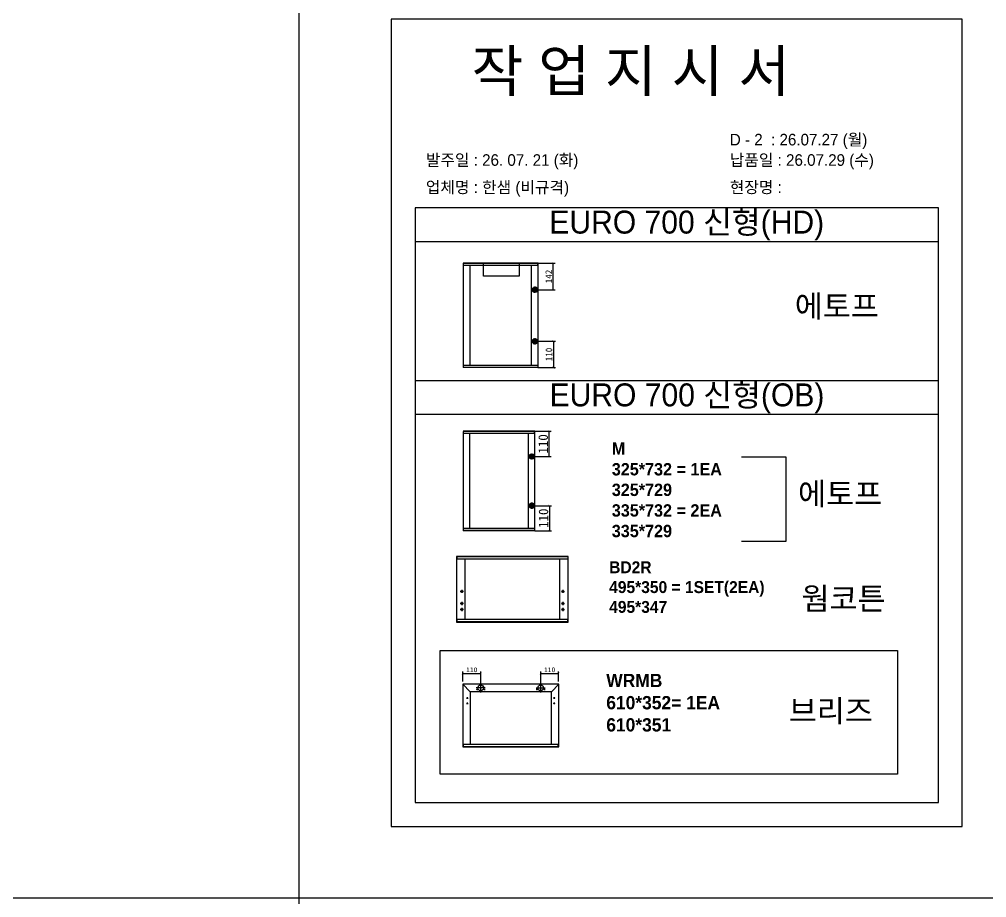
# Model space of a CAD drawing. Header units: millimetres. Extents: x -44117 to 256353, y -2095463 to 65325.
# Drawn here: x 108829 to 113917, y -1141403 to -1136780 of the extents above; entities that cross this region are included whole.
import ezdxf

# ---------------------------------------------------------------- set-up
doc = ezdxf.new("R2010")
doc.units = ezdxf.units.MM
doc.header["$LTSCALE"] = 10
doc.layers.add('Layer1', color=7, linetype='Continuous', lineweight=70)
doc.styles.add('MtX_Gulim', font='')
doc.styles.get('MtX_Gulim').set_extended_font_data('Gulim', bold=True)
doc.dimstyles.new('ISO-25', dxfattribs={"dimtxt": 2.5, "dimasz": 2.5, "dimexe": 1, "dimexo": 1, "dimtad": 1, "dimtxsty": 'Standard', "dimblk": 'ARCHTICK', "dimcen": 2.5, "dimadec": 0, "dimazin": 0, "dimtfac": 1, "dimtmove": 0, "dimatfit": 3, "dimfxl": 0, "dimarcsym": 0})

# ---------------------------------------------------------------- blocks, each defined once
blk = doc.blocks.new('_ArchTick')
at = {"color": 0, "linetype": 'ByBlock', "const_width": 0.15}
blk.add_lwpolyline([(-0.5, -0.5), (0.5, 0.5)], dxfattribs=at)
blk = doc.blocks.new('*D7997')
at = {"color": 0, "lineweight": -2}
for p, q in [((111556.1439389782, -1138064.046359742), (111646.8138333236, -1138064.046359742)), ((111636.8138333236, -1138203.57238551), (111636.8138333236, -1138064.046359742)), ((111556.1439389782, -1138203.57238551), (111646.8138333236, -1138203.57238551))]:
    blk.add_line(p, q, dxfattribs=at)
at = {"layer": 'Defpoints', "color": 0}
for p in [(111541.1439389782, -1138064.046359742), (111636.8138333236, -1138064.046359742), (111541.1439389782, -1138203.57238551)]:
    blk.add_point(p, dxfattribs=at)
at = {"color": 0, "lineweight": -2, "xscale": 10, "yscale": 10, "zscale": 10}
for p, rotation in [((111636.8138333236, -1138064.046359742), 90), ((111636.8138333236, -1138203.57238551), 270)]:
    blk.add_blockref('_ArchTick', p, dxfattribs=dict(at, rotation=rotation))
at = {"color": 0, "insert": (111613.0638333236, -1138133.809372626), "char_height": 25, "attachment_point": 5, "rotation": 90}
blk.add_mtext('{\\H1.4x;142}', dxfattribs=at)
blk = doc.blocks.new('*D7998')
at = {"color": 0, "lineweight": -2}
for p, q in [((111556.1439389782, -1138474.852828945), (111648.3439969132, -1138474.852828945)), ((111638.3439969132, -1138474.852828945), (111638.3439969132, -1138613.50571697)), ((111556.1439389782, -1138613.50571697), (111648.3439969132, -1138613.50571697))]:
    blk.add_line(p, q, dxfattribs=at)
at = {"layer": 'Defpoints', "color": 0}
for p in [(111541.1439389782, -1138474.852828945), (111541.1439389782, -1138613.50571697), (111638.3439969132, -1138613.50571697)]:
    blk.add_point(p, dxfattribs=at)
at = {"color": 0, "lineweight": -2, "xscale": 10, "yscale": 10, "zscale": 10}
for p, rotation in [((111638.3439969132, -1138474.852828945), 90), ((111638.3439969132, -1138613.50571697), 270)]:
    blk.add_blockref('_ArchTick', p, dxfattribs=dict(at, rotation=rotation))
at = {"color": 0, "insert": (111614.5939969132, -1138544.179272958), "char_height": 25, "attachment_point": 5, "rotation": 90}
blk.add_mtext('{\\H1.4x;110}', dxfattribs=at)
blk = doc.blocks.new('*D7999')
at = {"color": 0, "lineweight": -2}
for p, q in [((111539.5801333791, -1138948.421042182), (111625.7677340048, -1138948.421042182)), ((111615.7677340048, -1139081.410041508), (111615.7677340048, -1138948.421042182)), ((111539.5801333791, -1139081.410041508), (111625.7677340048, -1139081.410041508))]:
    blk.add_line(p, q, dxfattribs=at)
at = {"layer": 'Defpoints', "color": 0}
for p in [(111524.5801333791, -1138948.421042182), (111615.7677340048, -1138948.421042182), (111524.5801333791, -1139081.410041508)]:
    blk.add_point(p, dxfattribs=at)
at = {"color": 0, "lineweight": -2, "xscale": 10, "yscale": 10, "zscale": 10}
for p, rotation in [((111615.7677340048, -1138948.421042182), 90), ((111615.7677340048, -1139081.410041508), 270)]:
    blk.add_blockref('_ArchTick', p, dxfattribs=dict(at, rotation=rotation))
at = {"color": 0, "insert": (111584.5177340048, -1139014.915541845), "char_height": 25, "attachment_point": 5, "rotation": 90}
blk.add_mtext('{\\H2x;110}', dxfattribs=at)
blk = doc.blocks.new('*D8000')
at = {"color": 0, "lineweight": -2}
for p, q in [((111539.5801333791, -1139339.98054483), (111627.2262068845, -1139339.98054483)), ((111617.2262068845, -1139339.98054483), (111617.2262068845, -1139472.137314369)), ((111539.5801333791, -1139472.137314369), (111627.2262068845, -1139472.137314369))]:
    blk.add_line(p, q, dxfattribs=at)
at = {"layer": 'Defpoints', "color": 0}
for p in [(111524.5801333791, -1139339.98054483), (111524.5801333791, -1139472.137314369), (111617.2262068845, -1139472.137314369)]:
    blk.add_point(p, dxfattribs=at)
at = {"color": 0, "lineweight": -2, "xscale": 10, "yscale": 10, "zscale": 10}
for p, rotation in [((111617.2262068845, -1139339.98054483), 90), ((111617.2262068845, -1139472.137314369), 270)]:
    blk.add_blockref('_ArchTick', p, dxfattribs=dict(at, rotation=rotation))
at = {"color": 0, "insert": (111585.9762068845, -1139406.058929599), "char_height": 25, "attachment_point": 5, "rotation": 90}
blk.add_mtext('{\\H2x;110}', dxfattribs=at)
blk = doc.blocks.new('*D8001')
at = {"color": 0, "lineweight": -2}
for p, q in [((111161.3381919283, -1140265.278398396), (111161.3381919283, -1140212.385255969)), ((111161.3381919283, -1140222.385255969), (111255.7098641983, -1140222.385255969)), ((111255.7098641983, -1140283.892991471), (111255.7098641983, -1140212.385255969))]:
    blk.add_line(p, q, dxfattribs=at)
at = {"layer": 'Defpoints', "color": 0}
for p in [(111255.7098641983, -1140222.385255969), (111161.3381919283, -1140280.278398396), (111255.7098641983, -1140298.892991471)]:
    blk.add_point(p, dxfattribs=at)
at = {"color": 0, "lineweight": -2, "xscale": 10, "yscale": 10, "zscale": 10, "rotation": 180}
blk.add_blockref('_ArchTick', (111161.3381919283, -1140222.385255969), dxfattribs=at)
at = {"color": 0, "lineweight": -2, "xscale": 10, "yscale": 10, "zscale": 10}
blk.add_blockref('_ArchTick', (111255.7098641983, -1140222.385255969), dxfattribs=at)
at = {"color": 0, "insert": (111208.5240280633, -1140203.635255969), "char_height": 25, "attachment_point": 5}
blk.add_mtext('110', dxfattribs=at)
blk = doc.blocks.new('*D8002')
at = {"color": 0, "lineweight": -2}
for p, q in [((111570.9884913453, -1140283.892991471), (111570.9884913453, -1140212.385255969)), ((111570.9884913453, -1140222.385255969), (111665.3601492663, -1140222.385255969)), ((111665.3601492663, -1140265.278398396), (111665.3601492663, -1140212.385255969))]:
    blk.add_line(p, q, dxfattribs=at)
at = {"layer": 'Defpoints', "color": 0}
for p in [(111665.3601492663, -1140222.385255969), (111570.9884913453, -1140298.892991471), (111665.3601492663, -1140280.278398396)]:
    blk.add_point(p, dxfattribs=at)
at = {"color": 0, "lineweight": -2, "xscale": 10, "yscale": 10, "zscale": 10, "rotation": 180}
blk.add_blockref('_ArchTick', (111570.9884913453, -1140222.385255969), dxfattribs=at)
at = {"color": 0, "lineweight": -2, "xscale": 10, "yscale": 10, "zscale": 10}
blk.add_blockref('_ArchTick', (111665.3601492663, -1140222.385255969), dxfattribs=at)
at = {"color": 0, "insert": (111618.1743203058, -1140203.635255969), "char_height": 25, "attachment_point": 5}
blk.add_mtext('110', dxfattribs=at)

msp = doc.modelspace()

# ---------------------------------------------------------------- linework, layer by layer
for p, q in [((113663.3245638531, -1137772.754245163), (110910.443543778, -1137772.754245163)), ((113663.3245638531, -1137951.512752961), (110910.443543778, -1137951.512752961)), ((111162.6247732616, -1138064.441086282), (111162.6247732616, -1138613.110977347)), ((111558.2160800863, -1138065.151594055), (111162.6247732616, -1138065.151594055)), ((111557.821353546, -1138064.046359742), (111163.0194998019, -1138064.046359742)), ((111556.2424473846, -1138075.888155952), (111556.2424473846, -1138064.046359742)), ((111558.2160800863, -1138613.110977347), (111558.2160800863, -1138064.441086282)), ((111558.2160800863, -1138075.888155952), (111162.6247732616, -1138075.888155952)), ((111197.7554353513, -1138075.098702871), (111197.7554353513, -1138601.66392076)), ((111522.6906914562, -1138601.66392076), (111522.6906914562, -1138075.888155952)), ((111558.2160800863, -1138601.66392076), (111162.6247732616, -1138601.66392076)), ((111558.2160800863, -1138612.400482658), (111162.6247732616, -1138612.400482658)), ((111557.821353546, -1138613.50571697), (111163.0194998019, -1138613.50571697)), ((111164.5984059632, -1138613.50571697), (111164.5984059632, -1138601.66392076)), ((111556.2424473846, -1138601.66392076), (111556.2424473846, -1138613.50571697)), ((113664.5413977613, -1138682.09964065), (110911.6603776862, -1138682.09964065)), ((113664.5413977613, -1138860.858148447), (110911.6603776862, -1138860.858148447)), ((111163.7952203327, -1138948.797275128), (111163.7952203327, -1139471.761068953)), ((111540.8524162727, -1138949.474494429), (111163.7952203327, -1138949.474494429)), ((111540.8524162727, -1138959.708030538), (111163.7952203327, -1138959.708030538)), ((111540.4761833275, -1138948.421042182), (111164.1714532778, -1138948.421042182)), ((111197.2799524553, -1138958.955564648), (111197.2799524553, -1139460.850326013)), ((111506.9914512048, -1139460.850326013), (111506.9914512048, -1138959.708030538)), ((111538.9712515467, -1138959.708030538), (111538.9712515467, -1138948.421042182)), ((111540.8524162727, -1139471.761068953), (111540.8524162727, -1138948.797275128)), ((111540.8524162727, -1139460.850326013), (111163.7952203327, -1139460.850326013)), ((111540.8524162727, -1139471.083862122), (111163.7952203327, -1139471.083862122)), ((111540.4761833275, -1139472.137314369), (111164.1714532778, -1139472.137314369)), ((111165.6763850586, -1139472.137314369), (111165.6763850586, -1139460.850326013)), ((111538.9712515467, -1139460.850326013), (111538.9712515467, -1139472.137314369)), ((111127.9469657034, -1139607.972467914), (111127.9469657034, -1139952.937837923)), ((111716.068441793, -1139608.862063424), (111127.9469657034, -1139608.862063424)), ((111716.068441793, -1139622.30484002), (111127.9469657034, -1139622.30484002)), ((111715.5742220652, -1139607.478248187), (111128.4411854312, -1139607.478248187)), ((111130.4180643424, -1139607.478248187), (111130.4180643424, -1139622.30484002)), ((111172.4267412059, -1139622.30484002), (111172.4267412059, -1139938.605465817)), ((111671.5886662904, -1139938.605465817), (111671.5886662904, -1139622.30484002)), ((111713.597343154, -1139607.478248187), (111713.597343154, -1139622.30484002)), ((111716.068441793, -1139952.937837923), (111716.068441793, -1139607.972467914)), ((111164.2721156971, -1139791.327984678), (111147.9628646795, -1139791.327984678)), ((111156.1174901883, -1139783.173356691), (111156.1174901883, -1139799.482607709)), ((111679.7432917992, -1139791.327984678), (111696.0525428168, -1139791.327984678)), ((111687.897917308, -1139783.173356691), (111687.897917308, -1139799.482607709)), ((111156.1174901883, -1139846.433481851), (111156.1174901883, -1139862.742732868)), ((111687.897917308, -1139846.433481851), (111687.897917308, -1139862.742732868)), ((111164.2721156971, -1139854.588109837), (111147.9628646795, -1139854.588109837)), ((111164.2721156971, -1139886.218174669), (111147.9628646795, -1139886.218174669)), ((111156.1174901883, -1139878.063546683), (111156.1174901883, -1139894.3727977)), ((111679.7432917992, -1139854.588109837), (111696.0525428168, -1139854.588109837)), ((111679.7432917992, -1139886.218174669), (111696.0525428168, -1139886.218174669)), ((111687.897917308, -1139878.063546683), (111687.897917308, -1139894.3727977)), ((111716.068441793, -1139938.605465817), (111127.9469657034, -1139938.605465817)), ((111130.4180643424, -1139938.605465817), (111130.4180643424, -1139953.432057651)), ((111713.597343154, -1139953.432057651), (111713.597343154, -1139938.605465817)), ((111716.068441793, -1139952.048242413), (111127.9469657034, -1139952.048242413)), ((111128.4411854312, -1139953.432057651), (111715.5742220652, -1139953.432057651)), ((111160.9052944149, -1140280.278398396), (111160.9052944149, -1140608.414713552)), ((111199.4331731074, -1140318.806277088), (111161.032087161, -1140279.972293628)), ((111665.3601492663, -1140279.845500882), (111161.3381919283, -1140279.845500882)), ((111279.3223876483, -1140298.892991471), (111232.0973407484, -1140298.892991471)), ((111236.2294708938, -1140304.087761633), (111236.2294708938, -1140311.014121847)), ((111255.7098570238, -1140322.505514921), (111255.7098570238, -1140275.280468021)), ((111275.1902470998, -1140304.087761633), (111275.1902470998, -1140311.014121847)), ((111547.3759678953, -1140298.892991471), (111594.6010147952, -1140298.892991471)), ((111551.5081123899, -1140304.087761633), (111551.5081123899, -1140311.014121847)), ((111570.9884985198, -1140322.505514921), (111570.9884985198, -1140275.280468021)), ((111590.4688885958, -1140304.087761633), (111590.4688885958, -1140311.014121847)), ((111627.2651680871, -1140318.806277088), (111665.6662540335, -1140279.972293628)), ((111665.7930467796, -1140608.414713552), (111665.7930467796, -1140280.278398396)), ((111180.3856896924, -1140352.572284448), (111189.0436399603, -1140352.572284448)), ((111184.7146648263, -1140348.243307999), (111184.7146648263, -1140356.901258267)), ((111199.4331731074, -1140318.806277088), (111199.4331731074, -1140596.72648069)), ((111627.2651680871, -1140318.806277088), (111199.4331731074, -1140318.806277088)), ((111239.692651001, -1140307.550941739), (111232.7662907866, -1140307.550941739)), ((111278.6534272069, -1140307.550941739), (111271.7270669925, -1140307.550941739)), ((111554.9712924971, -1140307.550941739), (111548.0449322826, -1140307.550941739)), ((111593.932068703, -1140307.550941739), (111587.0057084886, -1140307.550941739)), ((111627.2651680871, -1140595.860685663), (111627.2651680871, -1140318.806277088)), ((111646.3126658513, -1140352.572284448), (111637.6547155833, -1140352.572284448)), ((111641.9836907172, -1140348.243307999), (111641.9836907172, -1140356.901258267)), ((111180.3856896924, -1140380.277723991), (111189.0436399603, -1140380.277723991)), ((111184.7146648263, -1140375.948747541), (111184.7146648263, -1140384.606697809)), ((111646.3126658513, -1140380.277723991), (111637.6547155833, -1140380.277723991)), ((111641.9836907172, -1140375.948747541), (111641.9836907172, -1140384.606697809)), ((111160.9052944149, -1140595.860685663), (111665.7930467796, -1140595.860685663)), ((111160.9052944149, -1140607.635498028), (111665.3601492663, -1140607.635498028)), ((111161.3381919283, -1140608.847611065), (111665.3601492663, -1140608.847611065)), ((111163.0697819819, -1140595.860685663), (111163.0697819819, -1140608.847611065)), ((111663.6285592127, -1140608.847611065), (111663.6285592127, -1140595.860685663))]:
    msp.add_line(p, q)
at = {"color": 1}
msp.add_line((104196.7372060149, -1141402.933814096), (196465.8840699345, -1141402.933814096), dxfattribs=at)
for p in [(110300.4966922844, 21924.93660311533), (110300.4966922844, 14161.07811343895), (110300.4966922844, 18584.38996922089), (110300.4966922844, 10820.53147954452), (110300.4966922844, 18627.87120828997), (110300.4966922844, 10864.01271861359), (110300.4966922844, 15287.32457439553), (110300.4966922844, 7523.466084719155), (110300.4966922844, 3746.751151440185), (110300.4966922844, 21924.93660311533), (110300.4966922844, 14161.07811343895), (110300.4966922844, 18584.38996922089), (110300.4966922844, 10820.53147954452), (110300.4966922844, 18627.87120828997), (110300.4966922844, 10864.01271861359), (110300.4966922844, 15287.32457439553), (110300.4966922844, 7523.466084719155), (110300.4966922844, 3746.751151440185), (110300.4966922844, 21924.93660311533), (110300.4966922844, 14161.07811343895), (110300.4966922844, 18584.38996922089), (110300.4966922844, 10820.53147954452), (110300.4966922844, 18627.87120828997), (110300.4966922844, 10864.01271861359), (110300.4966922844, 15287.32457439553), (110300.4966922844, 7523.466084719155), (110300.4966922844, 3746.751151440185), (110300.4966922844, 21924.93660311533), (110300.4966922844, 14161.07811343895), (110300.4966922844, 18584.38996922089), (110300.4966922844, 10820.53147954452), (110300.4966922844, 18627.87120828997), (110300.4966922844, 10864.01271861359), (110300.4966922844, 15287.32457439553), (110300.4966922844, 7523.466084719155), (110300.4966922844, 3746.751151440185), (110300.4966922844, 21924.93660311533), (110300.4966922844, 14161.07811343895), (110300.4966922844, 18584.38996922089), (110300.4966922844, 10820.53147954452), (110300.4966922844, 18627.87120828997), (110300.4966922844, 10864.01271861359), (110300.4966922844, 15287.32457439553), (110300.4966922844, 7523.466084719155), (110300.4966922844, 3746.751151440185), (110300.4966922844, 21924.93660311533), (110300.4966922844, 14161.07811343895), (110300.4966922844, 18584.38996922089), (110300.4966922844, 10820.53147954452), (110300.4966922844, 18627.87120828997), (110300.4966922844, 10864.01271861359), (110300.4966922844, 15287.32457439553), (110300.4966922844, 7523.466084719155), (110300.4966922844, 3746.751151440185), (110300.4966922844, 21924.93660311533), (110300.4966922844, 14161.07811343895), (110300.4966922844, 18584.38996922089), (110300.4966922844, 10820.53147954452), (110300.4966922844, 18627.87120828997), (110300.4966922844, 10864.01271861359), (110300.4966922844, 15287.32457439553), (110300.4966922844, 7523.466084719155), (110300.4966922844, 3746.751151440185), (110300.4966922844, 21924.93660311533), (110300.4966922844, 14161.07811343895), (110300.4966922844, 18584.38996922089), (110300.4966922844, 10820.53147954452), (110300.4966922844, 18627.87120828997), (110300.4966922844, 10864.01271861359), (110300.4966922844, 15287.32457439553), (110300.4966922844, 7523.466084719155), (110300.4966922844, 3746.751151440185), (110300.4966922844, 21924.93660311533), (110300.4966922844, 14161.07811343895), (110300.4966922844, 18584.38996922089), (110300.4966922844, 10820.53147954452), (110300.4966922844, 18627.87120828997), (110300.4966922844, 10864.01271861359), (110300.4966922844, 15287.32457439553), (110300.4966922844, 7523.466084719155), (110300.4966922844, 3746.751151440185), (110300.4966922844, 21924.93660311533), (110300.4966922844, 14161.07811343895), (110300.4966922844, 18584.38996922089), (110300.4966922844, 10820.53147954452), (110300.4966922844, 18627.87120828997), (110300.4966922844, 10864.01271861359), (110300.4966922844, 15287.32457439553), (110300.4966922844, 7523.466084719155), (110300.4966922844, 3746.751151440185), (110300.4966922844, 12702.87181973182), (110300.4966922844, 4939.013330055444), (110300.4966922844, 9362.325185837384), (110300.4966922844, 1598.466696161006), (110300.4966922844, 9405.806424906463), (110300.4966922844, 1641.947935230084), (110300.4966922844, 6065.259791012024), (110300.4966922844, -1698.598698664355), (110300.4966922844, -5475.313631943325), (110300.4966922844, 12702.87181973182), (110300.4966922844, 4939.013330055444), (110300.4966922844, 9362.325185837384), (110300.4966922844, 1598.466696161006), (110300.4966922844, 9405.806424906463), (110300.4966922844, 1641.947935230084), (110300.4966922844, 6065.259791012024), (110300.4966922844, -1698.598698664355), (110300.4966922844, -5475.313631943325), (110300.4966922844, 12702.87181973182), (110300.4966922844, 4939.013330055444), (110300.4966922844, 9362.325185837384), (110300.4966922844, 1598.466696161006), (110300.4966922844, 9405.806424906463), (110300.4966922844, 1641.947935230084), (110300.4966922844, 6065.259791012024), (110300.4966922844, -1698.598698664355), (110300.4966922844, -5475.313631943325), (110300.4966922844, 12702.87181973182), (110300.4966922844, 4939.013330055444), (110300.4966922844, 9362.325185837384), (110300.4966922844, 1598.466696161006), (110300.4966922844, 9405.806424906463), (110300.4966922844, 1641.947935230084), (110300.4966922844, 6065.259791012024), (110300.4966922844, -1698.598698664355), (110300.4966922844, -5475.313631943325), (110300.4966922844, 12702.87181973182), (110300.4966922844, 4939.013330055444), (110300.4966922844, 9362.325185837384), (110300.4966922844, 1598.466696161006), (110300.4966922844, 9405.806424906463), (110300.4966922844, 1641.947935230084), (110300.4966922844, 6065.259791012024), (110300.4966922844, -1698.598698664355), (110300.4966922844, -5475.313631943325)]:
    msp.add_xline(p, (0, 1), dxfattribs=at)
for points in [[(110785.31258832, -1141027.643278695), (113788.4555193111, -1141027.643278695), (113788.4555193111, -1136780.341133436), (110785.31258832, -1136780.341133436)], [(111041.7777941078, -1140101.579709542), (113448.1448037536, -1140101.579709542), (113448.1448037536, -1140752.714312152), (111041.7777941078, -1140752.714312152)]]:
    msp.add_lwpolyline(points, close=True)
for points in [[(110910.443543778, -1137772.754245163), (110910.443543778, -1140902.512323237), (113663.3245638531, -1140902.512323237), (113663.3245638531, -1137772.754245163)], [(111458.4500967122, -1138064.046359742), (111458.4500967122, -1138131.779512031), (111270.0638210819, -1138131.779512031), (111270.0638210819, -1138064.046359742)], [(112627.1490004627, -1139082.412505457), (112860.7081513989, -1139082.412505457), (112860.7081513989, -1139528.298157244), (112627.1490004627, -1139528.298157244)]]:
    msp.add_lwpolyline(points)
for centre, radius in [((111156.1174901883, -1139791.327984678), 4.942197278064082), ((111687.897917308, -1139791.327984678), 4.942197278064082), ((111156.1174901883, -1139854.588109837), 4.942197278064082), ((111156.1174901883, -1139886.218174669), 4.942197278064082), ((111687.897917308, -1139854.588109837), 4.942197278064082), ((111687.897917308, -1139886.218174669), 4.942197278064082), ((111255.7098570238, -1140298.892991471), 15.15141296896446), ((111570.9884985198, -1140298.892991471), 15.15141296896446), ((111184.7146648263, -1140352.572283133), 1.298692540196954), ((111236.2294708938, -1140307.550941739), 1.385272042876751), ((111275.1902470998, -1140307.550941739), 1.385272042876751), ((111551.5081123899, -1140307.550941739), 1.385272042876751), ((111590.4688885958, -1140307.550941739), 1.385272042876751), ((111641.9836907172, -1140352.572283133), 1.298692540196954), ((111184.7146648263, -1140380.277722675), 1.298692540196954), ((111641.9836907172, -1140380.277722675), 1.298692540196954)]:
    msp.add_circle(centre, radius)
for centre, radius, start, end in [((111557.821353546, -1138064.441086282), 0.3947265403337448, 0, 90), ((111163.0194998019, -1138613.11099043), 0.394726540333745, 180, 270), ((111557.821353546, -1138613.11099043), 0.3947265403337448, 270, 0), ((111540.4761833275, -1138948.797275128), 0.3762329451979292, 0, 90), ((111164.1714532778, -1139471.761081423), 0.3762329451979295, 180, 270), ((111540.4761833275, -1139471.761081423), 0.3762329451979292, 270, 0), ((111128.4411854312, -1139607.972467914), 0.4942197278064082, 90, 180), ((111715.5742220652, -1139607.972467914), 0.494219727806408, 0, 90), ((111128.4411854312, -1139952.937837923), 0.4942197278064082, 180, 270), ((111715.5742220652, -1139952.937837923), 0.494219727806408, 270, 0), ((111161.3381919283, -1140280.278398396), 0.4328975133989847, 90, 180), ((111665.3601492663, -1140280.278398396), 0.4328975133989845, 0, 90), ((111161.3381919283, -1140608.414713552), 0.4328975133989847, 180, 270), ((111665.3601492663, -1140608.414713552), 0.4328975133989845, 270, 0)]:
    msp.add_arc(centre, radius, start, end)
at = {"layer": 'Layer1'}
for p, q in [((111541.1439389782, -1138189.024290876), (111541.1439389782, -1138218.120480144)), ((111541.1439389782, -1138489.400923579), (111541.1439389782, -1138460.304734312)), ((111524.5801333791, -1139067.543549313), (111524.5801333791, -1139095.276533704)), ((111524.5801333791, -1139353.847037026), (111524.5801333791, -1139326.114052634))]:
    msp.add_line(p, q, dxfattribs=at)
for points in [[(111555.6920336118, -1138203.57238551), (111526.5958443445, -1138203.57238551)], [(111555.6920336118, -1138474.852828945), (111526.5958443445, -1138474.852828945)], [(111538.4466255749, -1139081.410041508), (111510.7136411832, -1139081.410041508)], [(111538.4466255749, -1139339.98054483), (111510.7136411832, -1139339.98054483)]]:
    msp.add_lwpolyline(points, close=True, dxfattribs=at)
for centre, radius in [((111541.1439389782, -1138203.57238551), 9.698729755773677), ((111541.1439389782, -1138474.852828945), 9.698729755773677), ((111524.5801333791, -1139081.410041508), 9.244328130579406), ((111524.5801333791, -1139339.98054483), 9.244328130579406)]:
    msp.add_circle(centre, radius, dxfattribs=at)

# ---------------------------------------------------------------- texts
at = {"linetype": 'Continuous', "style": 'MtX_Gulim'}
for s, p in [('에토프', (112907.7514908472, -1138349.196754479)), ('에토프', (112924.4061016542, -1139336.504635984)), ('웜코튼', (112942.3344776924, -1139887.562301323)), ('브리즈', (112875.7347792312, -1140478.749776073))]:
    msp.add_text(s, height=117.5915742963859, dxfattribs=at).set_placement(p)
at = {"attachment_point": 1}
for s, width, gutter_width, heights, insert, char_height in [('{\\fGulim|b0|i0|c129|p50;작 업 지 시 서}', 5121.296951961584, 19.35591821078906, [-241.3226809470841], (111207.5189316439, -1136943.118118699), 216.7862839608375), ('{\\fGulim|b0|i0|c129|p50;\\C1;D - 2  : 26.07.27 (월)}', 5874.432147175323, 22.20238920767984, [62.32695565935605], (112565.7937661831, -1137382.954237661), 60.92335598587348), ('\\pt11;{\\fGulim|b0|i0|c129|p50;발주일 : 26. 07. 21 (화)}', 5874.432147175323, 22.20238920767984, [61.2859131100375], (110967.2608497627, -1137490.352739413), 60.92335598587348), ('{\\fGulim|b0|i0|c129|p50;납품일 : 26.07.29 (수)}', 5874.432147175323, 22.20238920767984, [62.32695565935605], (112565.7937661831, -1137490.352739413), 60.92335598587348), ('{\\fGulim|b0|i0|c129|p50;업체명 : 한샘 (비규격)}', 5874.432147175323, 22.20238920767984, [64.14321788595585], (110967.2608497627, -1137633.613527819), 60.92335598587348), ('{\\fGulim|b0|i0|c129|p50;현장명 : }', 5874.432147175323, 22.20238920767984, [-67.9810550148628], (112565.7937661831, -1137633.613527819), 60.92335598587348), ('{\\fGulim|b0|i0|c129|p50;EURO 700 신형(HD)}', 2854.900365245303, 10.79008276379565, [-152.0668921065422], (111616.6287363385, -1137787.048975177), 120.8489269545113), ('{\\fGulim|b0|i0|c129|p50;EURO 700 신형(OB)}', 2854.900365245303, 10.79008276379565, [-152.0668921065422], (111617.8455702466, -1138696.394370663), 120.8489269545113), ('{\\f굴림|b1|i0|c129|p50;M\\P325*732 = 1EA\\P\\C1;325*729\\P\\C256;335*732 = 2EA\\P\\C1;335*729}', 24729.76360464521, 318.0466706449355, [3896.04217938072], (111945.0578036391, -1139007.295985033), 65), ('{\\f굴림|b1|i0|c129|p50;BD2R\\P495*350 = 1SET(2EA)\\P\\C1;495*347}', 18932.62952754123, 243.4903901247735, [-280.2624082252495], (111931.2321688286, -1139632.775254189), 62.61181460351318), ('{\\f굴림|b1|i0|c129|p50;WRMB\\P610*352= 1EA\\P\\C1;610*351}', 29239.48673065499, 376.0457056817471, [-305.7407407407407], (111916.0295621615, -1140225.025450044), 70)]:
    msp.add_mtext_dynamic_manual_height_columns(s, width=width, gutter_width=gutter_width, heights=heights, dxfattribs=dict(at, insert=insert, char_height=char_height))

# ---------------------------------------------------------------- dimensions: what is measured, and where the dimension line sits
for base, p1, p2, text, picture, middle in [((111636.8138333236, -1138064.046359742), (111541.1439389782, -1138203.57238551), (111541.1439389782, -1138064.046359742), '{\\H1.4x;142}', '*D7997', (111613.0638333236, -1138133.809372626)), ((111638.3439969132, -1138613.50571697), (111541.1439389782, -1138474.852828945), (111541.1439389782, -1138613.50571697), '{\\H1.4x;110}', '*D7998', (111614.5939969132, -1138544.179272958)), ((111615.7677340048, -1138948.421042182), (111524.5801333791, -1139081.410041508), (111524.5801333791, -1138948.421042182), '{\\H2x;110}', '*D7999', (111584.5177340048, -1139014.915541845)), ((111617.2262068845, -1139472.137314369), (111524.5801333791, -1139339.98054483), (111524.5801333791, -1139472.137314369), '{\\H2x;110}', '*D8000', (111585.9762068845, -1139406.058929599))]:
    dim = msp.add_linear_dim(base=base, p1=p1, p2=p2, angle=90, text=text, dimstyle='ISO-25', override={"dimscale": 10, "dimasz": 1, "dimexo": 1.5, "dimtxsty": 'Standard'})
    dim.commit()
    dim.dimension.update_dxf_attribs({"geometry": picture, "text_midpoint": middle})
for base, p1, p2, picture, middle in [((111255.7098641983, -1140222.385255969), (111161.3381919283, -1140280.278398396), (111255.7098641983, -1140298.892991471), '*D8001', (111208.5240280633, -1140203.635255969)), ((111665.3601492663, -1140222.385255969), (111570.9884913453, -1140298.892991471), (111665.3601492663, -1140280.278398396), '*D8002', (111618.1743203058, -1140203.635255969))]:
    dim = msp.add_linear_dim(base=base, p1=p1, p2=p2, text='110', dimstyle='ISO-25', override={"dimscale": 10, "dimasz": 1, "dimexo": 1.5, "dimtxsty": 'Standard'})
    dim.commit()
    dim.dimension.update_dxf_attribs({"geometry": picture, "text_midpoint": middle})

doc.saveas('drawing.dxf')
